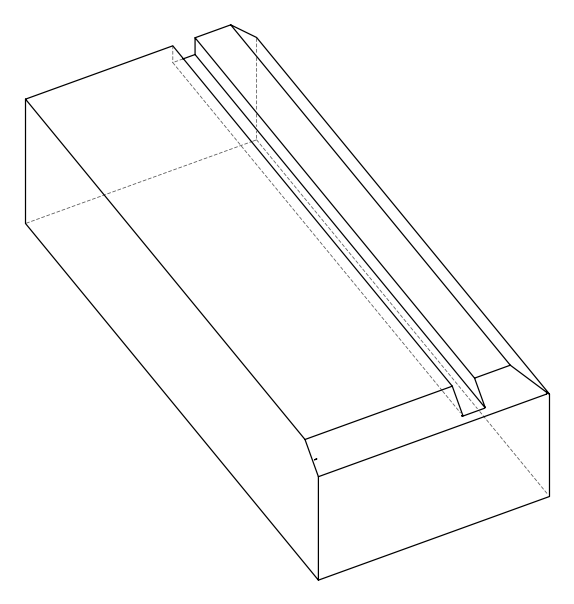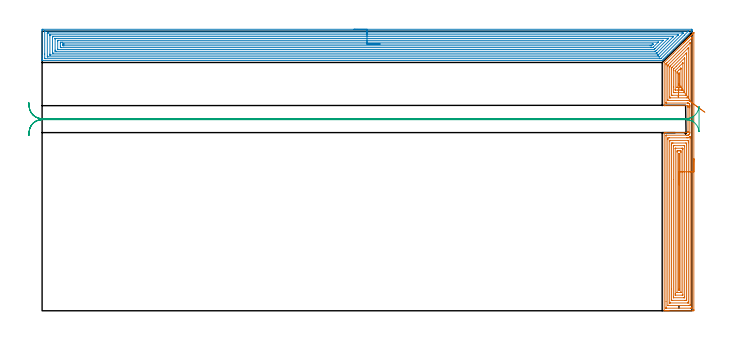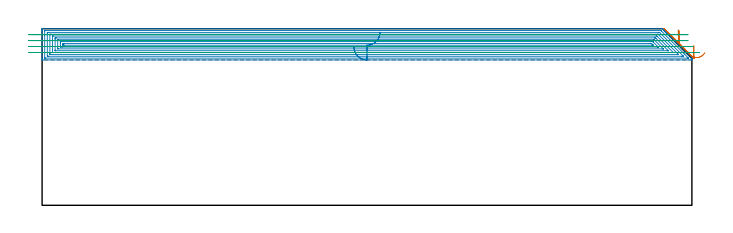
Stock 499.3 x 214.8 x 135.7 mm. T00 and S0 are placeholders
(PLAN: 3 operations, 1 tool changes, 57.7 min)
(1 AREA_MILL | FG_CHAMFER_SURFACE | UGT0205_001 | 13.79 min | 55247 mm3)
(2 AREA_MILL_1 | FG_CHAMFER_SURFACE_1 | UGT0205_001 | 35.51 min | 139717 mm3)
(3 MILL_RECTANGULAR_SLOT | SLOT_RECTANGULAR | UGT0201_104 | Follow Part, ap 5, ae 75% | 8.41 min | 184380 mm3)
(TOOL UGT0205_001 | Chamfer Mill 20 x 3 x 45 deg. | D20 FL50 Z2)
(TOOL UGT0201_104 | End Mill 20 mm | D20 FL22 Z2)
(OP 1 AREA_MILL)
G17 G21 G94 G90
T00 M6
G54
G17 G0 G90 X500.8 Y116.8 S1061 M3
G43 Z145.7 H0
Z122.9
G94 G1 Y116.762 Z122.028 F250.
Y116.648 Z121.164
Y116.459 Z120.312
Y116.197 Z119.48
Y115.863 Z118.674
Y115.46 Z117.9
Y114.991 Z117.164
Y114.46 Z116.472
Y113.871 Z115.829
Y113.228 Z115.24
Y112.536 Z114.708
Y111.8 Z114.24
Y111.026 Z113.837
Y110.22 Z113.503
Y109.388 Z113.241
Y108.536 Z113.052
Y107.672 Z112.938
Y106.8 Z112.9
Y1.076
X500.799 Y0.605 Z112.901
X500.795 Y0.189 Z112.903
X500.792 Y0.01 Z112.906
X500.385 Y0.006 Z113.312
X499.79 Y0. Z113.907
X481.647 Z132.048
X481.051 Z132.643
X480.484 Z133.212
X480.172 Z133.524
X479.605 Z134.091
X479.293 Z134.401
X478.294 Z135.405
X478.086 Y0.005 Z135.613
X478.006 Y0.01 Z135.693
X478. Y0.158 Z135.7
Y136.695
X478.003 Y136.89 Z135.689
X478.188 Y136.897 Z135.506
X478.38 Y136.9 Z135.319
X478.487 Z135.213
X479.293 Z134.402
X495.991 Z117.707
X496.3 Z117.4
Y137.141
Y137.599 Z117.399
X496.292 Y137.784 Z117.391
X496.3 Y137.845 Z117.4
Y156.547
Y156.705 Z117.386
X496.298 Y156.707
X496.296 Y156.71
Y156.774 Z117.389
X496.3 Y156.83 Z117.4
Y157.6
X496.016 Z117.684
X496.012 Z117.686
X478.513 Z135.184
X478.415 Z135.282
X478.09 Y157.602 Z135.607
X478.034 Y157.61 Z135.663
X478.005 Y157.631 Z135.692
X478. Y157.667 Z135.7
Y190.685
X478.004 Y190.795 Z135.689
X478.085 Y190.886 Z135.612
X485.006 Y197.806 Z128.694
X492.78 Y205.581 Z120.918
X492.915 Y205.717 Z120.781
X493.055 Y205.856 Z120.643
X493.213 Y206.014 Z120.485
X493.355 Y206.157 Z120.341
X493.501 Y206.302 Z120.197
X493.645 Y206.447 Z120.052
X493.794 Y206.596 Z119.901
X493.947 Y206.748 Z119.75
X494.078 Y206.879 Z119.619
X494.234 Y207.036 Z119.461
X494.394 Y207.195 Z119.304
X494.511 Y207.312 Z119.187
X494.673 Y207.475 Z119.022
X495.193 Y207.993 Z118.507
X495.435 Y208.236 Z118.263
X495.552 Y208.354 Z118.144
X496.113 Y208.913 Z117.586
X496.327 Y209.128 Z117.371
X496.431 Y209.232 Z117.265
X496.87 Y209.67 Z116.829
X497.309 Y210.111 Z116.387
X497.518 Y210.318 Z116.182
X497.561 Y210.361 Z116.139
X498.188 Y210.99 Z115.508
X498.401 Y211.201 Z115.299
X499.067 Y211.869 Z114.63
X499.241 Y212.041 Z114.459
X499.303 Y212.103 Z114.397
X499.946 Y212.747 Z113.751
X500.082 Y212.882 Z113.618
X500.195 Y212.995 Z113.505
X500.385 Y213.186 Z113.312
X500.491 Y213.293 Z113.206
X500.791 Y213.59 Z112.907
X500.797 Y213.591 Z112.902
X500.799 Y213.59 Z112.899
X500.8 Y106.8 Z112.9
X499.386 Z114.314
X499.385 Y2.513 Z114.315
X499.384 Y2.389 Z114.316
X499.379 Y2.015 Z114.321
X499.007 Y2.004 Z114.693
X498.628 Y2.001 Z115.072
X498.132 Y2. Z115.568
X479.493 Y2.001 Z134.207
X479.464 Y2.003 Z134.236
X479.435 Y2.009 Z134.265
X479.421 Y2.014 Z134.279
X479.42 Y2.035 Z134.28
X479.415 Y2.266 Z134.285
X479.414 Y7.231 Z134.286
X479.415 Y134.341 Z134.285
X479.421 Y134.888 Z134.279
X479.486 Y134.892 Z134.214
X479.6 Y134.897 Z134.1
X479.744 Y134.899 Z133.956
X495.112 Y134.9 Z118.588
X495.543 Y134.901 Z118.157
X495.991 Y134.908 Z117.709
X496.424 Y134.917 Z117.276
X496.627 Y134.964 Z117.073
X496.87 Y135.08 Z116.83
X497.028 Y135.196 Z116.672
X497.189 Y135.357 Z116.511
X497.344 Y135.566 Z116.356
X497.418 Y135.692 Z116.282
X497.524 Y135.919 Z116.176
X497.63 Y136.249 Z116.07
X497.652 Y136.347 Z116.048
X497.701 Y136.717 Z115.999
X497.713 Y137.141 Z115.987
X497.714 Y137.177 Z115.986
Y155.882
X497.72 Y156.76 Z115.98
Y156.774
X497.711 Y157.667 Z115.989
X497.709 Y157.707 Z115.991
X497.688 Y157.929 Z116.012
X497.651 Y158.156 Z116.049
X497.598 Y158.369 Z116.102
X497.533 Y158.559 Z116.167
X497.491 Y158.661 Z116.209
X497.289 Y159.026 Z116.411
X497.133 Y159.204 Z116.567
X496.931 Y159.389 Z116.769
X496.87 Y159.428 Z116.83
X496.832 Y159.451 Z116.868
X496.63 Y159.534 Z117.07
X496.411 Y159.584 Z117.289
X496.137 Y159.594 Z117.563
X495.991 Y159.598 Z117.709
X495.845 Y159.6 Z117.855
X480.025 Y159.601 Z133.675
X479.432 Y159.609 Z134.268
X479.42 Y159.611 Z134.28
X479.419 Y159.623 Z134.281
X479.416 Y159.661 Z134.284
X479.415 Y159.741 Z134.285
X479.414 Y159.901 Z134.286
Y188.901
X479.416 Y189.668 Z134.284
X479.419 Y189.731 Z134.281
X479.421 Y189.757 Z134.279
X479.45 Y189.793 Z134.25
X479.811 Y190.16 Z133.889
X480.172 Y190.523 Z133.528
X480.253 Y190.603 Z133.447
X499.168 Y209.518 Z114.532
X499.294 Y209.641 Z114.406
X499.37 Y209.711 Z114.33
X499.379 Y209.718 Z114.321
X499.381 Y209.672 Z114.319
X499.385 Y209.549 Z114.315
Y209.426
X499.386 Y209.271 Z114.314
Y106.8
X497.971 Z115.729
Y4.841
X497.969 Y4.174 Z115.731
X497.967 Y4.062 Z115.733
X497.965 Y4.014 Z115.735
X497.914 Y4.007 Z115.786
X497.749 Y4.003 Z115.951
X497.041 Y4. Z116.659
X496.87 Z116.83
X481.222 Y4.001 Z132.478
X481.051 Y4.003 Z132.649
X480.88 Y4.008 Z132.82
X480.837 Y4.01 Z132.863
X480.834 Y4.04 Z132.866
X480.831 Y4.099 Z132.869
X480.829 Y4.174 Z132.871
Y131.787
X480.83 Y132.012 Z132.87
X480.835 Y132.679 Z132.865
X480.841 Y132.893 Z132.859
X481.93 Y132.9 Z131.77
X495.112 Z118.588
X495.771 Y132.903 Z117.929
X495.991 Y132.91 Z117.709
X496.618 Y132.936 Z117.082
X496.87 Y132.994 Z116.83
X497.274 Y133.162 Z116.426
X497.462 Y133.265 Z116.238
X497.749 Y133.474 Z115.951
X497.803 Y133.517 Z115.897
X497.866 Y133.572 Z115.834
X497.913 Y133.608 Z115.787
X497.965 Y133.644 Z115.735
X497.967 Y133.572 Z115.733
X497.97 Y133.446 Z115.73
X497.971 Y133.346 Z115.729
X497.972 Y132.679 Z115.728
X497.971 Y106.8 Z115.729
X496.557 Z117.143
Y6.851
X496.555 Y6.279 Z117.145
X496.552 Y6.085 Z117.148
X496.551 Y6.023 Z117.149
X496.514 Y6.01 Z117.186
X495.951 Y6. Z117.749
X482.768 Z130.932
X482.388 Y6.004 Z131.312
X482.293 Y6.007 Z131.407
X482.251 Y6.01 Z131.449
X482.249 Y6.041 Z131.451
X482.246 Y6.127 Z131.454
X482.243 Y6.533 Z131.457
X482.244 Y130.002 Z131.456
X482.246 Y130.573 Z131.454
X482.25 Y130.895 Z131.45
X482.804 Y130.9 Z130.896
X495.986 Z117.714
X496.55 Y130.895 Z117.15
X496.555 Y130.322 Z117.145
X496.557 Y129.11 Z117.143
Y106.8
X495.143 Z118.557
Y9.529
X495.142 Y8.636 Z118.558
X495.141 Y8.607 Z118.559
X495.112 Y8.01 Z118.588
X494.856 Y8.004 Z118.844
X494.234 Y8.001 Z119.467
X493.981 Y8. Z119.719
X484.566 Y8.001 Z129.134
X484.313 Y8.002 Z129.387
X483.688 Y8.01 Z130.012
X483.659 Y8.636 Z130.041
X483.658 Y8.667 Z130.042
X483.657 Y16.891 Z130.043
Y127.325
X483.658 Y128.217 Z130.042
Y128.247
X483.688 Y128.89 Z130.012
X483.898 Y128.896 Z129.802
X484.566 Y128.899 Z129.134
X484.773 Y128.9 Z128.927
X494.441 Y128.899 Z119.259
X495.112 Y128.89 Z118.588
X495.141 Y128.217 Z118.559
X495.142 Y128.187 Z118.558
X495.143 Y106.8 Z118.557
X493.729 Z119.971
X493.728 Y10.934 Z119.972
X493.726 Y10.421 Z119.974
X493.723 Y10.047 Z119.977
X493.713 Y10.01 Z119.987
X493.665 Y10.007 Z120.035
X493.562 Y10.003 Z120.138
X493.355 Y10.001 Z120.345
X492.89 Y10. Z120.81
X485.307 Y10.001 Z128.393
X485.197 Y10.003 Z128.503
X485.123 Y10.006 Z128.577
X485.085 Y10.01 Z128.615
X485.078 Y10.043 Z128.622
X485.074 Y10.421 Z128.626
X485.072 Y10.8 Z128.628
X485.071 Y100.933 Z128.629
X485.072 Y126.433 Z128.628
X485.073 Y126.81 Z128.627
X485.076 Y126.866 Z128.624
X485.078 Y126.89 Z128.622
X485.101 Y126.892 Z128.599
X485.215 Y126.896 Z128.485
X485.445 Y126.899 Z128.255
X493.355 Y126.9 Z120.345
X493.508 Y126.898 Z120.192
X493.631 Y126.895 Z120.069
X493.711 Y126.89 Z119.989
X493.722 Y126.884 Z119.978
X493.725 Y126.862 Z119.975
X493.726 Y126.813 Z119.974
X493.728 Y126.433 Z119.972
X493.729 Y126.053 Z119.971
Y106.8
X492.315 Z121.385
X492.314 Y12.37 Z121.386
X492.313 Y12.206 Z121.387
X492.31 Y12.025 Z121.39
X492.308 Y12.011 Z121.392
X492.245 Y12.007 Z121.455
X492.137 Y12.003 Z121.563
X492.002 Y12.001 Z121.698
X491.8 Y12. Z121.9
X486.525 Y12.001 Z127.175
X486.502 Y12.006 Z127.198
X486.497 Y12.008 Z127.203
X486.492 Y12.035 Z127.208
X486.489 Y12.206 Z127.211
X486.485 Y12.934 Z127.215
Y13.098
X486.486 Y124.648 Z127.214
X486.488 Y124.83 Z127.212
X486.49 Y124.874 Z127.21
X486.491 Y124.889 Z127.209
X486.541 Y124.892 Z127.159
X486.706 Y124.896 Z126.994
X486.955 Y124.9 Z126.745
X491.597 Z122.103
X492.23 Y124.898 Z121.47
X492.284 Y124.894 Z121.416
X492.303 Y124.891 Z121.397
X492.308 Y124.819 Z121.392
X492.311 Y124.648 Z121.389
X492.314 Y123.919 Z121.386
X492.315 Y123.756 Z121.385
Y106.8
X490.9 Z122.8
Y14.513
X490.896 Y14.143 Z122.804
X490.893 Y14.039 Z122.807
X490.889 Y14.009 Z122.811
X490.88 Y14.007 Z122.82
X490.827 Y14.003 Z122.873
X490.718 Y14. Z122.982
X488.072 Z125.628
X487.973 Y14.003 Z125.727
X487.924 Y14.007 Z125.776
X487.906 Y14.011 Z125.794
X487.9 Y14.077 Z125.8
Y121.971
X487.901 Y122.154 Z125.799
X487.907 Y122.863 Z125.793
X488.05 Y122.895 Z125.65
X488.082 Y122.897 Z125.618
X488.924 Y122.9 Z124.776
X489.803 Z123.897
X490.684 Y122.898 Z123.016
X490.718 Y122.893 Z122.982
X490.893 Y122.863 Z122.807
X490.896 Y122.683 Z122.804
X490.9 Y121.971 Z122.8
Y121.786
Y106.8
X489.486 Z124.214
Y16.668
X489.485 Y16.309 Z124.215
X489.483 Y16.137 Z124.217
X489.479 Y16.048 Z124.221
X489.476 Y16.009 Z124.224
X489.454 Y16.007 Z124.246
X489.4 Y16.005 Z124.3
X489.346 Y16.007 Z124.354
X489.324 Y16.009 Z124.376
X489.321 Y16.048 Z124.379
X489.317 Y16.134 Z124.383
X489.315 Y16.308 Z124.385
X489.314 Y120.719 Z124.386
X489.317 Y120.807 Z124.383
X489.32 Y120.864 Z124.38
X489.324 Y120.891 Z124.376
X489.335 Y120.893 Z124.365
X489.4 Y120.895 Z124.3
X489.465 Y120.893 Z124.235
X489.476 Y120.891 Z124.224
X489.48 Y120.864 Z124.22
X489.483 Y120.807 Z124.217
X489.485 Y120.72 Z124.215
X489.486 Y106.8 Z124.214
Y105.928 Z124.252
Y105.063 Z124.366
Y104.212 Z124.555
Y103.38 Z124.817
Y102.574 Z125.151
Y101.8 Z125.554
Y101.064 Z126.022
Y100.372 Z126.553
Y99.729 Z127.143
Y99.14 Z127.786
Y98.608 Z128.478
Y98.14 Z129.214
Y97.737 Z129.988
Y97.403 Z130.794
Y97.141 Z131.626
Y96.952 Z132.477
Y96.838 Z133.342
Y96.8 Z134.214
G0 Z145.7
X509.276 Y152.499
Z117.258
G1 X508.813 Y152.841 Z116.603
X508.305 Y153.216 Z116.
X507.758 Y153.62 Z115.455
X507.174 Y154.052 Z114.971
X506.558 Y154.506 Z114.552
X505.915 Y154.981 Z114.202
X505.25 Y155.472 Z113.922
X504.569 Y155.975 Z113.716
X503.875 Y156.487 Z113.584
X503.174 Y157.005 Z113.528
X502.473 Y157.523 Z113.548
X501.775 Y158.038 Z113.644
X501.087 Y158.546 Z113.815
X500.413 Y159.043 Z114.061
X499.76 Y159.526 Z114.378
X499.131 Y159.99 Z114.764
X498.531 Y160.433 Z115.218
X497.966 Y160.851 Z115.734
X497.463 Y161.236 Z116.237
X497.072 Y161.434 Z116.628
X496.87 Y161.505 Z116.83
X496.534 Y161.577 Z117.166
X495.991 Y161.592 Z117.709
X495.634 Y161.599 Z118.066
X481.051 Y161.6 Z132.649
X480.878 Y161.602 Z132.822
X480.848 Y161.606 Z132.852
X480.838 Y161.609 Z132.862
X480.835 Y161.632 Z132.865
X480.831 Y161.752 Z132.869
X480.829 Y161.902 Z132.871
X480.828 Y162.129 Z132.872
X480.829 Y188.008 Z132.871
X480.83 Y188.233 Z132.87
X480.835 Y188.567 Z132.865
X480.839 Y188.728 Z132.861
X481. Y188.901 Z132.7
X481.026 Y188.926 Z132.674
X497.956 Y205.856 Z115.744
X497.962 Y205.86 Z115.738
X497.967 Z115.733
X497.968 Y205.856 Z115.732
X497.971 Y205.705 Z115.729
Y205.63
Y161.01
X497.97 Y160.935 Z115.73
X497.966 Y160.851 Z115.734
X496.551 Y163.6 Z117.149
X496.503 Y163.595 Z117.197
X496.416 Y163.592 Z117.284
X495.421 Y163.6 Z118.279
X482.809 Y163.601 Z130.891
X482.5 Y163.604 Z131.2
X482.295 Y163.61 Z131.405
X482.249 Y163.621 Z131.451
X482.246 Y163.653 Z131.454
X482.244 Y163.722 Z131.456
X482.243 Y163.913 Z131.457
Y164.488
Y186.798
X482.244 Y187.116 Z131.456
X482.249 Y187.684 Z131.451
X482.558 Y188.008 Z131.142
X482.684 Y188.135 Z131.016
X482.809 Y188.26 Z130.891
X495.967 Y201.419 Z117.733
X496.411 Y201.86 Z117.289
X496.471 Y201.918 Z117.229
X496.55 Y201.989 Z117.15
X496.554 Y201.882 Z117.146
X496.557 Y201.712 Z117.143
Y164.231
X496.556 Y163.913 Z117.144
X496.553 Y163.627 Z117.147
X496.551 Y163.6 Z117.149
X495.131 Y165.61 Z118.569
X494.234 Y165.6 Z119.467
X484.566 Z129.134
X483.781 Y165.603 Z129.919
X483.688 Y165.61 Z130.012
X483.663 Y165.614 Z130.037
X483.659 Y165.667 Z130.041
X483.658 Y165.698 Z130.042
X483.657 Y185.331 Z130.043
X483.658 Y186.223 Z130.042
X483.659 Y186.252 Z130.041
X483.688 Y186.677 Z130.012
X483.902 Y186.898 Z129.798
X484.115 Y187.116 Z129.585
X494.824 Y197.824 Z118.876
X494.971 Y197.968 Z118.729
X495.112 Y198.102 Z118.588
X495.139 Y197.824 Z118.561
X495.141 Y197.795 Z118.559
X495.143 Y196.932 Z118.557
X495.142 Y165.698 Z118.558
X495.141 Y165.669 Z118.559
X495.137 Y165.638 Z118.563
X495.131 Y165.61 Z118.569
X493.722 Y167.625 Z119.978
X493.355 Y167.606 Z120.345
X493.238 Y167.601 Z120.462
X486.324 Y167.6 Z127.376
X485.445 Z128.255
X485.329 Y167.601 Z128.371
X485.098 Y167.609 Z128.602
X485.077 Y167.612 Z128.623
X485.074 Y167.627 Z128.626
X485.072 Y167.654 Z128.628
X485.071 Y172.007 Z128.629
Y184.818
X485.073 Y185.331 Z128.627
X485.075 Y185.521 Z128.625
X485.078 Y185.611 Z128.622
X485.12 Y185.661 Z128.58
X485.445 Y185.996 Z128.255
X487.328 Y187.881 Z126.372
X493.527 Y194.08 Z120.173
X493.704 Y194.255 Z119.996
X493.712 Y194.256 Z119.988
X493.722 Y194.255 Z119.978
X493.726 Y194.023 Z119.974
X493.728 Y193.876 Z119.972
Y168.375
X493.726 Y167.998 Z119.974
X493.722 Y167.625 Z119.978
X492.308 Y169.623 Z121.392
X492.14 Y169.609 Z121.56
X491.597 Y169.602 Z122.103
X491.27 Y169.6 Z122.43
X490.718 Z122.982
X488.082 Z125.618
X486.876 Z126.824
X486.547 Y169.603 Z127.153
X486.512 Y169.606 Z127.188
X486.493 Y169.61 Z127.207
X486.491 Y169.631 Z127.209
X486.487 Y169.752 Z127.213
X486.485 Y169.996 Z127.215
Y170.16
X486.486 Y184.275 Z127.214
X486.487 Y184.439 Z127.213
X486.489 Y184.529 Z127.211
X486.492 Y184.571 Z127.208
X486.516 Y184.607 Z127.184
X486.629 Y184.727 Z127.071
X486.773 Y184.875 Z126.927
X489.872 Y187.975 Z123.828
X492.152 Y190.255 Z121.548
X492.224 Y190.326 Z121.476
X492.287 Y190.387 Z121.413
X492.308 Y190.403 Z121.392
X492.309 Z121.391
X492.312 Y190.39 Z121.388
X492.314 Y190.327 Z121.386
X492.315 Y189.957 Z121.385
X492.314 Y170.16 Z121.386
X492.308 Y169.623 Z121.392
X490.882 Y171.61 Z122.818
X490.718 Y171.607 Z122.982
X490.178 Y171.601 Z123.522
X488.082 Y171.6 Z125.618
X487.969 Y171.602 Z125.731
X487.928 Y171.606 Z125.772
X487.91 Y171.609 Z125.79
X487.906 Y171.638 Z125.794
X487.902 Y171.76 Z125.798
X487.9 Y171.945 Z125.8
Y182.654
X487.901 Y182.838 Z125.799
X487.907 Y183.546 Z125.793
X487.991 Y183.638 Z125.709
X488.082 Y183.733 Z125.618
X489.316 Y184.97 Z124.384
X490.57 Y186.223 Z123.13
X490.645 Y186.298 Z123.055
X490.718 Y186.368 Z122.982
X490.794 Y186.436 Z122.906
X490.894 Y186.515 Z122.806
X490.897 Y186.408 Z122.803
X490.899 Y186.223 Z122.801
X490.9 Y186.038 Z122.8
Y185.331
Y172.653
X490.897 Y171.945 Z122.803
X490.894 Y171.767 Z122.806
X490.882 Y171.61 Z122.818
X489.478 Y173.609 Z124.222
X489.463 Y173.607 Z124.237
X489.4 Y173.604 Z124.3
X489.358 Y173.606 Z124.342
X489.329 Y173.609 Z124.371
X489.321 Y173.644 Z124.379
X489.318 Y173.73 Z124.382
X489.315 Y173.905 Z124.385
X489.314 Y174.263 Z124.386
Y174.622
Y181.761
X489.315 Y182.12 Z124.385
X489.316 Y182.292 Z124.384
X489.321 Y182.485 Z124.379
X489.33 Y182.522 Z124.37
X489.362 Y182.558 Z124.338
X489.453 Y182.654 Z124.247
X489.462 Y182.655 Z124.238
X489.479 Y182.654 Z124.221
X489.484 Y182.295 Z124.216
X489.485 Y182.121 Z124.215
X489.486 Y174.089 Z124.214
X489.483 Y173.73 Z124.217
X489.481 Y173.643 Z124.219
X489.478 Y173.609 Z124.222
X489.418 Y172.745 Z124.32
X489.359 Y171.892 Z124.493
X489.301 Y171.057 Z124.74
X489.245 Y170.247 Z125.059
X489.191 Y169.468 Z125.448
X489.14 Y168.725 Z125.903
X489.091 Y168.025 Z126.421
X489.046 Y167.373 Z126.999
X489.005 Y166.774 Z127.631
X488.967 Y166.231 Z128.314
X488.934 Y165.75 Z129.041
X488.905 Y165.334 Z129.807
X488.881 Y164.987 Z130.607
X488.862 Y164.71 Z131.434
X488.847 Y164.506 Z132.282
X488.839 Y164.377 Z133.145
X488.835 Y164.323 Z134.015
X488.836 Y164.345 Z134.888
G0 Z145.7
M5
M2
(OP 2 AREA_MILL_1)
G17 G21 G94 G90
T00 M6
G54
G17 G0 G90 X239.65 Y216.3 S1061 M3
G43 Z145.7 H0
Z121.7
G94 G1 X239.688 Z120.828 F250.
X239.802 Z119.963
X239.991 Z119.112
X240.253 Z118.28
X240.587 Z117.474
X240.99 Z116.7
X241.459 Z115.964
X241.99 Z115.272
X242.579 Z114.629
X243.222 Z114.04
X243.914 Z113.508
X244.65 Z113.04
X245.424 Z112.637
X246.23 Z112.303
X247.062 Z112.041
X247.914 Z111.852
X248.778 Z111.738
X249.65 Z111.7
X499.118
X499.216 Y216.297 Z111.703
X499.29 Y216.292 Z111.706
X499.3 Y215.966 Z112.034
Y215.638 Z112.361
Y215.277 Z112.716
Y215.097 Z112.895
X499.299 Y215.096 Z112.896
X499.118 Y214.917 Z113.083
X485.03 Y200.829 Z127.169
X480.674 Y196.474 Z131.526
X480.539 Y196.337 Z131.66
X480.49 Y196.289 Z131.709
X479.816 Y195.616 Z132.384
X479.654 Y195.452 Z132.544
X479.596 Y195.394 Z132.603
X478.958 Y194.758 Z133.242
X478.769 Y194.567 Z133.429
X478.105 Y193.905 Z134.095
X477.885 Y193.683 Z134.314
X477.243 Y193.043 Z134.957
X476.708 Y192.507 Z135.493
X476.555 Y192.357 Z135.639
X476.495 Y192.303 Z135.689
X476.318 Y192.3 Z135.7
X0.182
X0.008 Y192.303 Z135.688
X0. Y192.323 Z135.668
Y192.706 Z135.294
Y192.962 Z135.038
Y193.683 Z134.312
Y194.928 Z133.069
Y196.337 Z131.658
Y215.18 Z112.818
X0.004 Y215.802 Z112.195
X0.009 Y216.292 Z111.706
X0.131 Y216.295 Z111.703
X0.629 Y216.3 Z111.7
X249.65
Y214.886 Z113.114
X496.02
X496.391 Y214.883 Z113.117
X496.576 Y214.88 Z113.12
X496.613 Y214.879 Z113.121
X496.612 Y214.873 Z113.127
X496.586 Y214.844 Z113.156
X496.329 Y214.58 Z113.42
X493.53 Y211.779 Z116.221
X475.723 Y193.973 Z134.027
X475.601 Y193.854 Z134.146
X475.518 Y193.775 Z134.225
X475.47 Y193.732 Z134.268
X475.423 Y193.721 Z134.279
X475.387 Y193.718 Z134.282
X474.529 Y193.714 Z134.286
X474.497
X2.385 Y193.715 Z134.285
X2.012 Y193.721 Z134.279
X2.008 Y193.841 Z134.159
X2.002 Y194.094 Z133.906
X2. Y197.252 Z130.748
X2.001 Y214.445 Z113.555
X2.008 Y214.858 Z113.142
X2.01 Y214.88 Z113.12
X2.015 Y214.882 Z113.118
X2.04 Y214.884 Z113.116
X2.094 Y214.885 Z113.115
X2.202 Y214.886 Z113.114
X249.65
Y213.472 Z114.528
X491.518 Y213.471 Z114.529
X492.086 Y213.47 Z114.53
X492.412 Y213.468 Z114.532
X492.721 Y213.465 Z114.535
X492.447 Y213.148 Z114.852
X492.43 Y213.13 Z114.87
X474.641 Y195.341 Z132.659
X474.529 Y195.23 Z132.77
X474.447 Y195.158 Z132.842
X474.418 Y195.135 Z132.865
X474.386 Y195.134 Z132.866
X474.245 Y195.131 Z132.869
X473.961 Y195.129 Z132.871
X4.533
X4.206 Y195.13 Z132.87
X4.097 Y195.132 Z132.868
X4.019 Y195.135 Z132.865
X4.01 Y195.249 Z132.751
X4.004 Y195.452 Z132.548
X4.001 Y195.655 Z132.345
Y213.148 Z114.852
X4.002 Y213.35 Z114.65
X4.006 Y213.419 Z114.581
X4.011 Y213.465 Z114.535
X4.043 Y213.466 Z114.534
X4.206 Y213.469 Z114.531
X4.773 Y213.471 Z114.529
X5.1 Y213.472 Z114.528
X249.65
Y212.057 Z115.943
X488.149
X488.577 Y212.053 Z115.947
X488.835 Y212.05 Z115.95
X488.846 Y212.006 Z115.994
X488.835 Y211.988 Z116.012
X488.53 Y211.68 Z116.32
X488.23 Y211.378 Z116.622
X473.855 Y197.004 Z130.996
X473.635 Y196.785 Z131.215
X473.405 Y196.565 Z131.435
X473.38 Y196.55 Z131.45
X473.34 Y196.547 Z131.453
X473.255 Y196.545 Z131.455
X473.084 Y196.543 Z131.457
X472.74
X6.125
X6.07 Y196.544 Z131.456
X6.032 Y196.547 Z131.453
X6.015 Y196.549 Z131.451
X6.01 Y196.565 Z131.435
X6.005 Y196.781 Z131.219
X6. Y197.216 Z130.784
Y211.372 Z116.628
X6.006 Y211.818 Z116.182
X6.01 Y212.036 Z115.964
X6.017 Y212.051 Z115.949
X6.044 Y212.053 Z115.947
X6.104 Y212.056 Z115.944
X6.202 Y212.057 Z115.943
X249.65
Y210.643 Z117.357
X484.516
X484.818 Y210.641 Z117.359
X485.019 Y210.637 Z117.363
X485.029 Y210.635 Z117.365
X485.028 Y210.632 Z117.368
X485.013 Y210.613 Z117.387
X484.983 Y210.581 Z117.419
X484.896 Y210.493 Z117.507
X472.623 Y198.222 Z129.778
X472.504 Y198.107 Z129.893
X472.371 Y197.981 Z130.019
X472.327 Y197.964 Z130.036
X472.249 Y197.961 Z130.039
X472.149 Y197.958 Z130.042
X471.997 Y197.957 Z130.043
X471.846
X8.525 Y197.958 Z130.042
X8.223 Y197.961 Z130.039
X8.024 Y197.964 Z130.036
X8.009 Y197.972 Z130.028
X8.006 Y197.983 Z130.017
X8.003 Y198.011 Z129.989
X8.001 Y198.107 Z129.893
Y210.493 Z117.507
X8.003 Y210.577 Z117.423
X8.006 Y210.618 Z117.382
X8.009 Y210.633 Z117.367
X8.072 Y210.636 Z117.364
X8.374 Y210.641 Z117.359
X8.526 Y210.643 Z117.357
X249.65
Y209.229 Z118.771
X480.788
X481.173 Y209.228 Z118.772
X481.174 Y209.227 Z118.773
X480.788 Y208.835 Z119.165
X471.837 Y199.885 Z128.115
X471.388 Y199.445 Z128.555
X471.325 Y199.384 Z128.616
X471.207 Y199.378 Z128.622
X470.952 Y199.375 Z128.625
X470.567 Y199.372 Z128.628
X10.975 Y199.371 Z128.629
X10.465 Y199.374 Z128.626
X10.074 Y199.378 Z128.622
X10.01 Y199.382 Z128.618
X10.004 Y199.447 Z128.553
X10.001 Y199.876 Z128.124
X10. Y200.336 Z127.664
Y208.724 Z119.276
X10.002 Y209.182 Z118.818
X10.007 Y209.213 Z118.787
X10.011 Y209.222 Z118.778
X10.02 Y209.224 Z118.776
X10.082 Y209.227 Z118.773
X10.21 Y209.229 Z118.771
X10.465
X249.65
Y207.815 Z120.185
X476.597 Y207.814 Z120.186
X477.211 Y207.811 Z120.189
X477.242 Y207.809 Z120.191
X477.285 Y207.793 Z120.207
X477.274 Y207.777 Z120.223
X477.252 Y207.752 Z120.248
X477.211 Y207.708 Z120.292
X470.952 Y201.449 Z126.551
X470.603 Y201.106 Z126.894
X470.416 Y200.925 Z127.075
X470.27 Y200.792 Z127.208
X470.058 Y200.786 Z127.214
X470.033
X12.228
X12.046 Y200.792 Z127.208
X12.009 Y200.793 Z127.207
X12.005 Y200.819 Z127.181
X12.002 Y200.847 Z127.153
X12.001 Y200.878 Z127.122
X12. Y201.011 Z126.989
Y207.205 Z120.795
X12.002 Y207.455 Z120.545
X12.005 Y207.622 Z120.378
X12.01 Y207.755 Z120.245
X12.018 Y207.808 Z120.192
X12.278 Y207.815 Z120.185
X249.65
Y206.401 Z121.599
X473.301 Y206.4 Z121.6
X473.358 Y206.398 Z121.602
X473.413 Y206.395 Z121.605
X473.434 Y206.392 Z121.608
X473.422 Y206.376 Z121.624
X473.399 Y206.348 Z121.652
X473.377 Y206.324 Z121.676
X473.123 Y206.07 Z121.93
X469.583 Y202.53 Z125.47
X469.372 Y202.324 Z125.676
X469.298 Y202.255 Z125.745
X469.243 Y202.207 Z125.793
X469.164 Y202.205 Z125.795
X468.603 Y202.201 Z125.799
X468.27 Y202.2 Z125.8
X467.71
X14.936
X14.372 Y202.203 Z125.797
X14.042 Y202.207 Z125.793
X14.005 Y202.53 Z125.47
X14.002 Y202.57 Z125.43
X14. Y203.415 Z124.585
Y205.185 Z122.815
X14.002 Y206.07 Z121.93
X14.004 Y206.107 Z121.893
X14.042 Y206.393 Z121.607
X14.603 Y206.398 Z121.602
X15.83 Y206.401 Z121.599
X249.65
Y204.986 Z123.014
X468.7
X469.164 Y204.985 Z123.015
X469.367 Y204.983 Z123.017
X469.546 Y204.98 Z123.02
X469.472 Y204.88 Z123.12
X469.339 Y204.741 Z123.259
X469.164 Y204.56 Z123.44
X468.588 Y203.985 Z124.015
X468.27 Y203.671 Z124.329
X468.214 Y203.622 Z124.378
X468.169 Y203.619 Z124.381
X468.066 Y203.616 Z124.384
X467.376 Y203.614 Z124.386
X467.175
X16.724 Y203.615 Z124.385
X16.522
X16.027 Y203.621 Z124.379
X16.004 Y204.128 Z123.872
X16.002 Y204.3 Z123.7
X16.001 Y204.658 Z123.342
X16.002 Y204.837 Z123.163
X16.005 Y204.927 Z123.073
X16.01 Y204.97 Z123.03
X16.015 Y204.98 Z123.02
X16.035 Y204.982 Z123.018
X16.724 Y204.986 Z123.014
X16.925
X249.65
X250.522 Z123.052
X251.387 Z123.166
X252.238 Z123.354
X253.07 Z123.617
X253.876 Z123.951
X254.65 Z124.353
X255.386 Z124.822
X256.078 Z125.353
X256.721 Z125.943
X257.31 Z126.586
X257.842 Z127.278
X258.31 Z128.014
X258.713 Z128.787
X259.047 Z129.593
X259.309 Z130.425
X259.498 Z131.277
X259.612 Z132.142
X259.65 Z133.014
G0 Z145.7
M5
M2
(OP 3 MILL_RECTANGULAR_SLOT)
G17 G21 G94 G90
T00 M6
G54
G17 G0 G90 X-10.202 Y134.683 S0 M3
G43 Z145.7 H0
Z131.125
G94 G1 X-9.97 Y137.674 F250.
G2 X0. Y146.9 R10. F500.
G1 X494.8
G2 X496.3 Y146.787 R10.
G1 Y147.713
G2 X494.8 Y147.6 R10.
G1 X0.
G2 X-9.97 Y156.826 R10.
G1 X-10.202 Y159.817 F250.
G0 Y134.683 Z126.55
G1 X-9.97 Y137.674
G2 X0. Y146.9 R10. F500.
G1 X494.8
G2 X496.3 Y146.787 R10.
G1 Y147.147
Y147.713
G2 X494.8 Y147.6 R10.
G1 X0.
G2 X-9.97 Y156.826 R10.
G1 X-10.202 Y159.817 F250.
G0 Y134.683 Z121.975
G1 X-9.97 Y137.674
G2 X0. Y146.9 R10. F500.
G1 X494.8
G2 X500.224 Y145.301 R10.
G1 Y149.199
G2 X494.8 Y147.6 R10.
G1 X0.
G2 X-9.97 Y156.826 R10.
G1 X-10.202 Y159.817 F250.
G0 Y134.683 Z117.4
G1 X-9.97 Y137.674
G2 X0. Y146.9 R10. F500.
G1 X494.8
G2 X504.763 Y137.76 R10.
G1 X504.793
X504.795 Y156.76
X504.765
G2 X494.8 Y147.6 R10.
G1 X0.
G2 X-9.97 Y156.826 R10.
G1 X-10.202 Y159.817 F250.
G0 Z145.7
M5
M2
